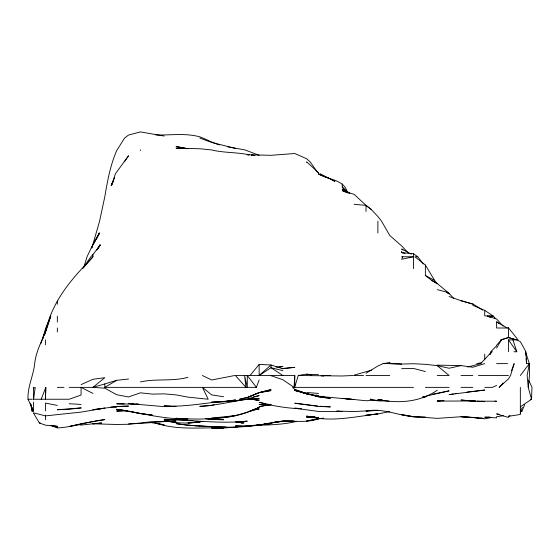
<?xml version="1.0" encoding="UTF-8"?>
<svg xmlns="http://www.w3.org/2000/svg" width="560" height="560" viewBox="0 0 560 560"><rect width="100%" height="100%" fill="white"/><g stroke="black" fill="none" stroke-linecap="round" stroke-linejoin="round"><path stroke-width="0.84" d="M45.801 387.366L45.458 399.238L45.801 387.366L41.188 399.238M294.126 386.519L294.77 375.494L271.026 375.494M30.989 404.327L31.696 411.11L33.579 411.11L28 399.238C27.44 386.862 33.411 375.76 34.685 363.622C35.973 350.924 42.672 339.913 46.55 327.999C51.94 305.466 65.646 286.342 81.074 269.542L92.946 256.767L92.946 254.52L100.359 244.895L98.042 248.605M520.345 406.847L531.545 399.238L528.234 387.366L529.473 375.494L529.382 363.622L525.441 351.75M92.946 393.442L81.074 387.366L81.074 395.031L69.202 399.238L33.579 399.238L35.224 387.366L33.579 388.199M92.022 247.443L99.589 221.151L104.818 196.672C107.45 181.013 110.32 165.256 116.69 150.605L124.572 138.047L128.562 135.037L140.434 131.894L164.178 136.059M526.099 358.533L526.582 363.622L529.382 363.622L527.142 375.494L528.234 387.366M50.771 316.127L46.557 327.999L45.92 331.135L50.771 316.127L45.745 327.999L42.525 339.094M520.345 413.021L520.674 411.747M44.807 334.103L46.55 327.999M44.807 334.124L45.458 331.66M83.881 267.057L87.038 256.767L92.673 244.895L99.596 233.023L92.946 244.895L99.225 233.023L96.32 239.358M295.022 386.127L298.277 375.494L306.642 374.101L311.731 374.934M91.763 248.059L92.799 244.895M40.761 343.833L44.527 333.592M42.588 339.087L44.597 333.592M128.562 379.029L116.69 380.324L104.818 383.943L104.818 387.366L256.375 387.366L259.154 379.967M511.469 370.741L514.171 363.622L510.545 375.494L508.473 378.896L499.135 387.366L503.223 383.026M113.456 180.789L111.44 185.535L115.465 173.663L128.562 155.792L124.341 161.791M521.955 411.11L524.664 404.775M402.738 256.767L401.625 259.287L413.497 256.767L413.497 268.639M114.695 177.618L111.111 185.535L112.826 182.532M97.454 249.347L99.862 244.895L96.838 250.089M499.142 414.162L496.601 413.945L508.473 417.445L508.473 416.325L520.345 414.47L520.345 411.257L522.081 411.11L520.345 411.11L522.438 407.4M496.601 348.033L501.403 339.878L508.473 337.54L516.53 339.878L520.345 341.621L525.924 351.75L526.582 363.622M489.832 354.501L491.687 351.75M489.881 354.501L491.75 351.75L480.669 363.622L467.768 367.045M520.345 375.494L529.382 363.622M250.04 375.494L259.154 364.427L271.026 364.994L282.898 368.711L294.77 367.332L281.204 368.564L282.898 368.711M92.946 256.767L82.698 268.639L90.86 256.767L92.946 254.52M496.601 345.261L501.403 339.878M496.601 345.835L490.735 351.75L492.359 351.75M259.154 364.427L259.154 375.494L271.026 364.994L271.026 367.724L282.898 375.494M259.154 375.494L271.026 367.724L282.898 370.65M366.009 373.261L377.881 366.009L383.117 363.622L389.753 362.495L389.921 363.622L401.625 364.056L413.497 363.734L425.369 364.322L437.241 365.638L449.113 368.235L460.985 365.61L472.857 367.241L484.729 363.622M104.818 387.366L116.69 380.324M437.241 390.222C420.049 402.311 397.88 403.767 377.881 399.476L382.116 399.84M180.292 418.516L176.05 418.292C203.819 420.007 233.66 419.727 259.154 407.253C244.552 414.708 228.032 418.446 211.666 418.131L235.41 415.604M496.601 385.441L492.422 387.366L484.729 387.366M81.074 384.608L92.946 379.288L104.818 377.692L92.946 387.366L69.202 387.366M508.473 416.325L510.055 415.632M247.282 397.593L259.154 392.616L271.026 389.606L259.154 392.672M248.073 397.075L259.154 392.623L271.026 390.572L259.154 392.616L247.282 397.656L239.624 399.238L247.282 397.397M250.551 411.11L259.154 407.701L252.882 409.801M508.473 351.75L508.473 339.878L516.53 339.878L508.473 337.54L500.64 339.878M214.039 404.628L211.666 405.412L199.794 406.343C219.793 405.552 239.106 398.979 259.154 398.384L247.282 399.266L259.154 399.238M354.137 375.151L371.546 370.146M104.818 383.943L92.946 387.366L104.818 388.178L116.69 394.73L128.562 396.963L140.434 392.812L152.306 394.114L164.178 393.869L176.05 394.884L187.922 397.124L208.201 399.238L202.419 387.366L211.666 394.891L223.538 396.746M426.216 396.06L449.113 390.866L437.241 393.295M71.743 425.915L70.049 426.307L81.074 424.095M73.437 425.516L84.063 423.129M253.218 396.97L259.154 395.626L246.225 399.238L235.41 400.897L229.474 400.939L235.41 400.855L238.539 400.183M249.809 410.935L259.154 409.017L253.218 409.92M389.753 411.544L377.881 413.966L366.009 415.24L377.881 413.91C354.214 416.766 330.302 422.569 306.642 416.101L315.126 417.27M240.1 399.868L241.661 399.553M296.471 421.393C280.357 425.404 263.739 424.879 247.282 425.663L259.154 425.117L269.241 423.143M476.742 363.622L481.537 362.698M323.603 418.082L306.642 420.994L318.514 418.761C303.079 424.389 286.615 418.537 271.026 422.982L282.898 421.316L293.923 421.092M432.999 394.093L436.394 393.456M491.512 417.529L484.729 418.817L472.857 417.382L460.985 416.682L483.035 418.355M187.922 377.328C172.361 381.633 156.079 378.385 140.434 381.92M259.154 425.117L282.898 420.924L293.923 421.253M270.179 404.656L259.154 406.56L271.026 404.663L268.485 404.607M270.179 423.129C246.974 428.064 223.307 427.833 199.794 425.866M234.759 375.494L211.666 380.002L202.377 375.494M279.51 367.031L282.898 366.478L276.115 367.108M84.805 422.982L104.818 419.608C88.788 421.4 73.451 427.084 57.33 427.952L50.995 425.467M475.398 400.974L437.241 401.1L439.782 400.701M453.355 393.967L449.113 394.611L484.729 390.047L466.921 392.091M455.049 393.708L456.743 393.449M503.384 415.716L496.601 416.717L496.601 417.886L484.729 417.2L489.818 416.927M202.335 421.442C189.973 423.85 177.338 423.402 165.025 420.889L176.05 420.98L152.306 421.666L128.562 424.263L116.69 424.48L92.946 423.808L81.074 425.075L77.679 424.473M271.026 422.765L272.727 422.555M274.421 422.352L282.898 421.316L293.923 421.281M254.065 425.341L247.282 426.167L235.41 425.936L247.282 426.23L271.026 423.626L260.855 424.564M256.613 425.033L259.154 424.725M237.958 426.972L223.538 428.022L211.666 428.057L223.538 427.959C200.914 427.189 177.436 430.626 155.631 422.982M239.652 426.769L242.193 426.468M244.741 426.167L247.282 425.866M226.086 427.028C209.447 426.272 192.584 426.328 176.05 423.619L187.922 425.222L199.794 426.062M203.189 421.435L187.922 422.982L199.794 421.981L193.858 422.247M382.116 400.141L366.009 400.736L342.265 398.356L354.137 399.539L350.371 399.238M237.104 421.869L247.282 421.141C219.555 424.053 191.877 420 164.178 419.272L187.922 420.14M437.241 401.1L444.024 400.673M123.473 410.739L116.69 411.11L126.868 410.767M114.142 406.588L128.562 406.098L116.69 406.553L92.946 409.703L104.818 408.128L81.074 412.104L45.458 415.891L33.579 412.832M353.255 375.494L342.265 375.991L298.277 375.494M128.562 423.857L140.434 423.465L164.178 421.568L158.242 421.68M315.126 416.983L306.642 417.221L318.514 417.543M401.625 368.676L413.497 368.452L425.369 371.546M385.511 400.561L377.881 400.694L370.048 399.238L371.784 399.322M110.754 407.008L116.69 406.959L114.142 406.826M437.241 365.148L460.985 365.61M401.625 256.767L413.497 256.767M423.346 263.991L417.788 256.767L414.911 256.767L425.369 265.02L434.644 280.511L437.241 283.745L431.893 280.511L425.369 275.499L425.369 265.02M453.719 298.508L449.113 293.391L446.572 292.383L449.113 293.902L447.86 292.383L437.241 289.646M482.608 310.086L473.417 304.255L460.985 300.685L449.113 296.527M490.434 317.373L487.354 316.127L493.36 316.127L495.523 318.612M508.473 327.999L496.601 327.999L496.601 321.86L507.192 327.999M513.898 351.75L516.81 351.75L512.932 339.878M383.117 363.622L389.921 363.622M479.255 363.622L480.928 363.622M496.601 363.622L507.514 363.622M321.72 375.494L330.393 375.494M354.137 375.494L363.615 375.494M366.009 375.494L389.753 375.494M437.241 375.494L449.113 375.494L437.241 365.638M460.985 375.494L472.857 375.494M478.352 375.494L508.473 375.494M57.33 387.366L64.001 387.366M413.497 387.366L292.558 387.366L294.77 389.403L306.642 393.687L318.514 395.913L316.141 395.045M425.369 387.366L449.113 387.366M460.992 387.366L472.857 387.366M28 399.238L32.298 399.238M530.502 399.238L531.545 399.238L532 387.366L528.689 380.24M33.579 413.231L39.368 422.982L40.25 422.982M425.369 416.941L413.497 416.906L401.625 414.659L413.497 416.598L437.241 418.362L460.985 416.752L478.793 417.914M138.74 404.257L116.69 403.823L124.32 403.935M229.474 400.729L235.41 400.806C211.547 401.121 187.999 407.561 164.178 405.881L170.961 406.189M247.282 154.756L271.026 155.302L294.77 153.517L306.642 158.718L310.072 161.791L317.52 172.263M494.907 401.177L496.601 401.212L472.857 401.156L460.985 400.022L475.398 401.121M324.45 396.417L318.514 396.305L350.203 399.238M265.937 404.544L259.154 404.39L271.026 404.747L267.638 404.061M388.906 401.072L377.881 400.778L372.792 400.12M150.612 422.422L152.306 422.464L150.612 422.268M419.433 416.766C401.254 417.55 384.307 407.302 366.009 411.11L377.881 410.312L354.137 411.544L336.7 411.11L342.265 411.53L318.514 411.474L294.77 408.177L297.318 408.254M306.642 374.29L318.514 374.668M401.625 364.056L389.753 363.622L389.753 362.495M301.56 408.786C287.238 408.352 273.014 405.937 259.154 402.353L265.937 403.718M155.694 134.911C170.422 135.443 185.262 132.832 199.794 136.836C206.479 139.321 212.667 142.975 219.583 144.886M187.075 148.666L176.05 148.183L199.794 148.764L211.666 149.947C223.93 152.943 236.656 152.131 248.976 154.784M172.655 406.266L176.05 406.413L164.178 406.644L128.562 403.564L133.651 403.865M181.986 418.607L187.922 418.915C167.86 419.3 148.134 414.967 128.562 411.11L140.434 413.651L152.306 415.058L141.281 413.609M187.922 425.222L197.253 425.733M69.202 403.739L81.074 404.418M477.099 401.219L484.729 401.667L481.334 401.226M136.192 404.012L138.74 404.166M320.215 406.273L330.393 406.896L318.514 406.399L294.77 403.2L317.667 406.056M306.642 392.511L318.514 393.428M124.32 410.375L116.69 409.78L127.715 411.012L126.014 410.711M189.616 420.28L193.011 420.56M251.524 155.127L254.919 155.421L251.524 155.092M315.126 417.242L306.642 416.486L318.514 417.802M354.137 204.316L366.009 205.387L371.014 209.279L377.881 216.468L381.535 221.151L389.753 235.466L401.625 245.903L407.932 252.546M480.487 418.061L483.035 418.292M247.282 154.7L248.976 154.861M401.625 251.139L401.625 252.623L413.497 253.757L417.788 256.767M164.178 420.833L176.05 422.177L165.025 420.868M321.062 375.788L323.603 376.082M235.41 421.988L244.013 422.982L236.271 421.911M251.37 399.028L259.154 400.659L252.49 399.238M227.78 146.867L244.958 149.919L259.154 155.33M316.82 417.501L318.514 417.739M150.612 422.499L164.178 424.928L158.739 423.689M319.368 396.767L321.909 397.131M323.603 397.376L330.393 398.349L318.514 396.956L294.77 390.117L306.642 393.785L294.77 390.467L305.795 393.134M205.73 418.551L211.666 419.44L223.538 419.713L211.666 419.44L205.73 418.572M124.32 410.452L116.69 409.269L140.434 413.497M236.187 421.925L242.403 422.982L236.964 421.932M187.922 148.708L176.05 146.517L187.075 148.61M57.33 405.405L45.458 403.088L45.458 410.851M54.782 425.845L57.33 426.384L45.458 425.152L39.368 422.982M306.642 393.89L294.77 389.746L306.642 393.904L318.514 396.466M401.625 252.623L405.013 253.393M460.985 300.685L473.417 304.255M235.41 148.4L211.666 142.436L199.794 138.047M312.977 395.101L317.723 396.424M50.995 425.397L57.33 427.168L51.786 425.362M487.354 316.127L496.601 318.976L503.062 326.067M472.857 305.347L484.729 310.38L493.36 316.127L484.729 315.889L484.729 310.38M347.081 191.471C343.378 179.172 327.824 179.837 318.514 173.999L330.393 178.864L334.845 181.349L319.914 173.663M346.22 192.444L342.265 190.61L354.137 194.348L366.009 205.387L371.014 209.279M411.271 254.135L401.625 248.976L402.997 250.012M425.369 275.499L434.644 280.511M431.893 280.511L437.241 283.535L447.86 292.383M349.685 193.48L342.265 189.105L347.851 193.011M293.377 386.89L282.898 379.75L270.466 375.494L235.41 375.494L245.966 387.366L244.566 375.494L247.282 387.366L247.282 375.494L256.375 387.366M496.601 321.86L498.659 323.393M342.265 183.918L342.265 187.061L349.517 193.382M318.514 172.725L306.642 161.791L306.642 162.372M508.613 327.999L518.098 339.878M342.265 187.061L344.393 189.819M508.473 339.878L516.81 351.75M30.331 403.193L32.704 411.11L32.067 407.715M525.525 352.597L525.77 355.138M520.345 387.366L520.345 411.11M508.473 327.775L508.473 337.54M484.729 354.095L484.729 359.765M413.497 253.757L413.497 256.284M377.881 221.151L377.881 233.023M366.009 205.38L366.009 211.512M318.514 172.452L318.514 173.663M294.77 375.494L294.77 387.366M140.434 149.919L140.434 150.598M57.33 301.105L57.33 304.255M57.33 316.127L57.33 322.049M57.33 327.999L57.33 332.017M45.458 339.878L45.458 344.799M45.458 415.184L45.458 419.741M33.579 387.366L33.579 399.238M33.579 402.136L33.579 411.11M235.41 399.966L223.538 401.723L211.666 402.15L223.538 401.723L235.41 399.966M81.074 407.918L69.202 409.227L57.33 409.759L81.074 407.918M101.5 422.982L92.946 423.836L101.5 422.982M425.369 396.893L422.821 396.893L425.369 396.893M178.591 419.615L176.05 419.482L178.591 419.629"/></g></svg>
